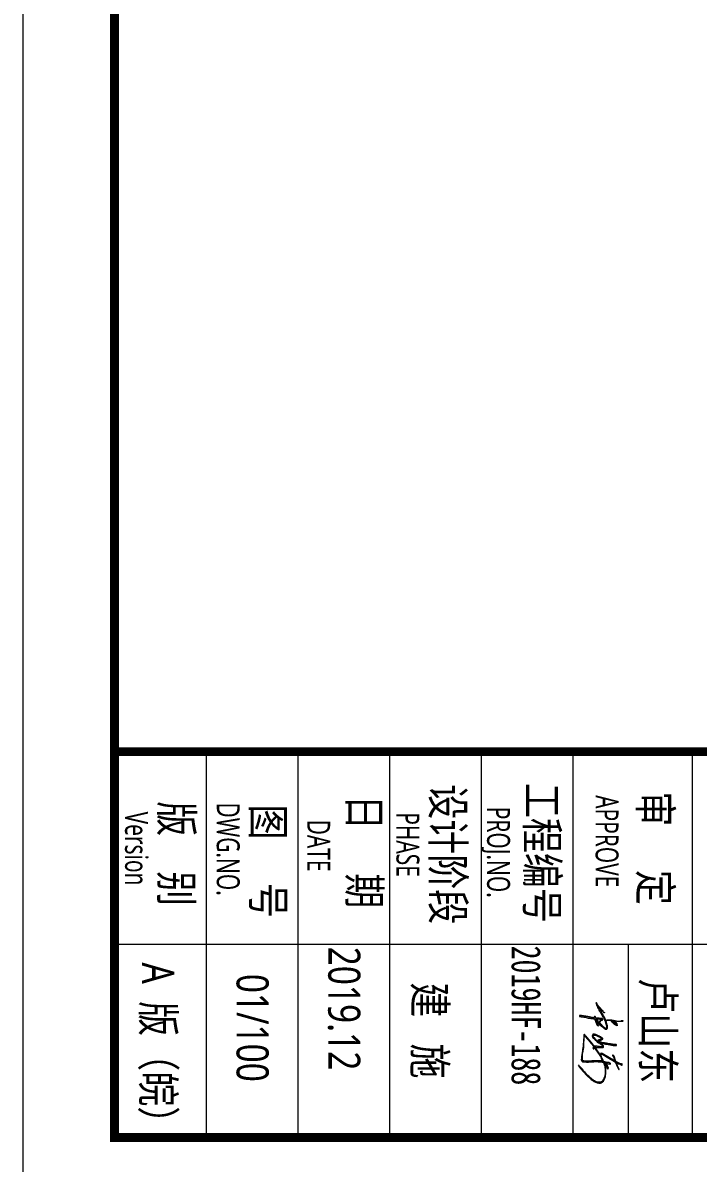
# Model space of a CAD drawing. Header units: inches. Extents: x -3733042 to -3450527, y 579159 to 997713.
# Drawn here: x -3561977 to -3550927, y 768541 to 787208 of the extents above; entities that cross this region are included whole.
import ezdxf
from ezdxf.enums import TextEntityAlignment as Align

# ---------------------------------------------------------------- set-up
doc = ezdxf.new("R2010")
doc.units = ezdxf.units.IN
doc.header["$LTSCALE"] = 1000
doc.header["$MEASUREMENT"] = 0
doc.linetypes.add('LENGSHUI', pattern=[22, 20, -1, 0, -1])
doc.layers.get('0').update_dxf_attribs({"lineweight": 18})
for name, color, linetype, lineweight in [('0-TK', 4, 'Continuous', 18), ('00签名', 7, 'LENGSHUI', 18), ('PUB_TITLE', 153, 'Continuous', 18), ('图签文字', 4, 'Continuous', 18)]:
    doc.layers.add(name, color=color, linetype=linetype, lineweight=lineweight)
doc.styles.add('-黑体', font='', dxfattribs={"width": 0.7})
doc.styles.add('建筑图签-黑', font='', dxfattribs={"width": 0.7})
doc.styles.get('-黑体').set_extended_font_data('微软雅黑')
doc.styles.get('建筑图签-黑').set_extended_font_data('黑体')

msp = doc.modelspace()

# ---------------------------------------------------------------- hatches: boundary and pattern name
at = {"layer": '00签名', "linetype": 'Continuous'}
for points in [[(-3552485.2, 771021.2), (-3552482.2, 771023.6), (-3552481, 771031.3), (-3552482.2, 771034.9), (-3552487, 771036.1), (-3552493.6, 771040.9), (-3552499, 771043.9), (-3552503.8, 771051.7), (-3552507.4, 771056.5), (-3552512.8, 771063.1), (-3552518.2, 771067.9), (-3552521.2, 771071.5), (-3552525.9, 771077.5), (-3552529.5, 771081.7), (-3552536.7, 771090.1), (-3552534.2, 771088), (-3552540.9, 771094), (-3552545.6, 771100.7), (-3552550.3, 771106.1), (-3552554.4, 771108.8), (-3552557.7, 771113.5), (-3552563.8, 771118.9), (-3552566.5, 771122.3), (-3552569.8, 771127.7), (-3552573.9, 771134.4), (-3552577.9, 771145.9), (-3552580.6, 771152.6), (-3552583.3, 771156.7), (-3552587.3, 771161.4), (-3552590, 771163.4), (-3552594.1, 771164.7), (-3552598.8, 771164.7), (-3552602.2, 771158.7), (-3552598.8, 771148.6), (-3552593.4, 771141.8), (-3552590.7, 771131.7), (-3552586.7, 771114.9), (-3552580.6, 771109.5), (-3552575.9, 771100.7), (-3552572.5, 771091.3), (-3552566.5, 771078.5), (-3552560.4, 771067.7), (-3552554.4, 771046.2), (-3552545.6, 771037.4), (-3552535.5, 771024.6), (-3552526.1, 771003.8), (-3552520, 770995.7), (-3552513.3, 770984.9), (-3552502.5, 770965.4), (-3552497.8, 770954.6), (-3552488.4, 770937.1), (-3552478.3, 770917.5), (-3552472.9, 770906.8), (-3552468.2, 770899.4), (-3552464.2, 770891.3), (-3552456.1, 770875.8), (-3552448, 770854.9), (-3552441.3, 770830.7), (-3552437.2, 770819.9), (-3552433.9, 770807.1), (-3552432.5, 770799.7), (-3552429.8, 770790.2), (-3552428.5, 770781.5), (-3552428.5, 770770.7), (-3552428.5, 770755.9), (-3552429.8, 770748.5), (-3552436.6, 770747.1), (-3552444.7, 770749.8), (-3552452.7, 770753.9), (-3552460.8, 770759.3), (-3552469.6, 770766), (-3552474.9, 770770.7), (-3552481, 770776.8), (-3552486.4, 770784.2), (-3552492.4, 770789.6), (-3552501.2, 770799.7), (-3552504.6, 770803), (-3552510.6, 770808.4), (-3552514.7, 770812.5), (-3552519.4, 770817.9), (-3552526.8, 770826.6), (-3552533.5, 770832.7), (-3552541.6, 770838.7), (-3552539, 770848.8), (-3552535.3, 770852.2), (-3552531.7, 770856.5), (-3552525.7, 770862.1), (-3552518.4, 770869.4), (-3552513.4, 770875.7), (-3552507.4, 770881.7), (-3552500.5, 770880.4), (-3552492.2, 770881.7), (-3552491.8, 770889), (-3552491.8, 770897.3), (-3552493.2, 770903.6), (-3552499.1, 770906.6), (-3552502.5, 770907), (-3552510.1, 770908.6), (-3552519.4, 770910.3), (-3552524, 770911.3), (-3552529.4, 770911.9), (-3552535.3, 770911.9), (-3552541.6, 770911.9), (-3552547.9, 770913.3), (-3552555.9, 770913.9), (-3552561.5, 770913.6), (-3552567.5, 770913.6), (-3552573.5, 770913.9), (-3552582.1, 770915.6), (-3552589.1, 770916.6), (-3552606.2, 770917.3), (-3552609.1, 770919.1), (-3552609.1, 770923.3), (-3552609.1, 770931.6), (-3552607.3, 770936.4), (-3552607.3, 770938.8), (-3552611.5, 770940.6), (-3552616.3, 770940.6), (-3552621.6, 770939.4), (-3552627, 770938.8), (-3552630.6, 770934.6), (-3552631.8, 770928.6), (-3552632.4, 770925.1), (-3552628.8, 770917.9), (-3552647.8, 770921.9), (-3552655.3, 770924.3), (-3552662.9, 770924.3), (-3552671.8, 770928), (-3552683.1, 770929), (-3552689.7, 770929.9), (-3552699.5, 770933.2), (-3552705.6, 770935.1), (-3552714.1, 770936.5), (-3552723.6, 770936.8), (-3552733.1, 770939.8), (-3552743.8, 770941.5), (-3552758, 770944.5), (-3552765.7, 770947.5), (-3552776.4, 770948.1), (-3552786.4, 770948.1), (-3552797.1, 770949.8), (-3552804.2, 770952.2), (-3552811.9, 770953.4), (-3552824.4, 770954.6), (-3552838.6, 770956.4), (-3552845.7, 770957), (-3552855.2, 770957.5), (-3552864.1, 770958.1), (-3552867.7, 770958.1), (-3552868.8, 770954), (-3552870, 770949.8), (-3552870, 770946.9), (-3552869.4, 770941.5), (-3552865.3, 770939.2), (-3552862.3, 770940.3), (-3552856.4, 770940.3), (-3552848.1, 770939.2), (-3552839.8, 770936.8), (-3552830.3, 770938.6), (-3552820.8, 770936.2), (-3552798.9, 770933.2), (-3552788.2, 770933.2), (-3552778.1, 770929.7), (-3552758.6, 770926.7), (-3552744.3, 770920.8), (-3552736.6, 770919.6), (-3552728.3, 770917.2), (-3552718.3, 770916), (-3552709.4, 770914.8), (-3552694.6, 770913.1), (-3552683.3, 770911.9), (-3552675.6, 770911.9), (-3552650.7, 770906.5), (-3552638.2, 770905.9), (-3552629.3, 770903.6), (-3552625.8, 770901.2), (-3552619.9, 770895.9), (-3552617.5, 770889.3), (-3552612.7, 770875.1), (-3552608.6, 770865), (-3552601.5, 770847.2), (-3552595.5, 770832.4), (-3552589.6, 770821.1), (-3552584.3, 770808.1), (-3552578.9, 770799.2), (-3552573.6, 770795), (-3552565.9, 770788.5), (-3552561.2, 770788.5), (-3552554.6, 770792.6), (-3552549.9, 770798.6), (-3552547.5, 770801.5), (-3552545.2, 770809.8), (-3552545.2, 770814.6), (-3552545.2, 770819.3), (-3552547.5, 770827.6), (-3552552.9, 770833), (-3552555.2, 770834.8), (-3552557, 770835.9), (-3552560, 770831.8), (-3552561.8, 770827.6), (-3552563.5, 770824.1), (-3552563.5, 770817.6), (-3552561.2, 770814), (-3552561.2, 770812.2), (-3552562.3, 770810.4), (-3552564.1, 770809.8), (-3552567.1, 770815.8), (-3552568.9, 770818.7), (-3552570.6, 770822.3), (-3552573.6, 770828.8), (-3552577.2, 770835.9), (-3552578.4, 770839.5), (-3552580.7, 770845.4), (-3552583.1, 770850.8), (-3552584.9, 770855.5), (-3552590.8, 770863.2), (-3552594.4, 770868.6), (-3552596.7, 770872.1), (-3552599.1, 770876.9), (-3552601.5, 770881.6), (-3552602.7, 770885.2), (-3552604.4, 770889.3), (-3552601.9, 770887.5), (-3552598.8, 770883.2), (-3552595.1, 770878.9), (-3552593.2, 770876.4), (-3552584.7, 770864.3), (-3552580, 770859), (-3552575.8, 770852.7), (-3552571, 770846.9), (-3552564.7, 770839.6), (-3552560, 770837.5), (-3552552.7, 770843.8), (-3552549.5, 770848.5), (-3552545.8, 770854.3), (-3552542.2, 770860.6), (-3552536.4, 770866.4), (-3552531.7, 770871.1), (-3552526.4, 770876.4), (-3552521.2, 770882.1), (-3552517.5, 770885.8), (-3552511.2, 770891.1), (-3552511.2, 770893.2), (-3552517.5, 770893.2), (-3552524.3, 770894.2), (-3552532.2, 770895.3), (-3552537.4, 770896.3), (-3552546.4, 770896.8), (-3552555.3, 770896.8), (-3552562.6, 770897.4), (-3552571.6, 770898.9), (-3552578.4, 770899.5), (-3552585.7, 770901), (-3552589.9, 770902.1), (-3552592, 770902.6), (-3552596.2, 770900), (-3552598.9, 770899.5), (-3552601, 770900), (-3552593.6, 770895.3), (-3552582.1, 770885.3), (-3552576.8, 770880), (-3552575.8, 770871.1), (-3552566.8, 770859.5), (-3552562.1, 770855.9), (-3552557.9, 770851.7), (-3552553.2, 770848.5), (-3552551.1, 770846.9), (-3552560.5, 770835.9), (-3552542.7, 770818.6), (-3552514.7, 770782.9), (-3552505.1, 770777.7), (-3552497.6, 770773.3), (-3552488, 770766.6), (-3552477.5, 770756.9), (-3552466.4, 770746.5), (-3552456, 770741.3), (-3552447.1, 770736.8), (-3552440.4, 770735.3), (-3552427.7, 770733.8), (-3552421.8, 770736.1), (-3552418.1, 770742.8), (-3552412.9, 770753.2), (-3552410.6, 770756.2), (-3552409.1, 770763.6), (-3552409.1, 770779.2), (-3552410.6, 770789.6), (-3552412.9, 770797.1), (-3552420.3, 770817.2), (-3552421.8, 770826.1), (-3552424.8, 770840.2), (-3552428.5, 770849.2), (-3552432.9, 770863.3), (-3552438.1, 770880.4), (-3552441.1, 770887.1), (-3552444.8, 770893.1), (-3552450.8, 770903.5), (-3552456.7, 770917.6), (-3552459, 770923.6), (-3552461.2, 770931), (-3552463.4, 770937), (-3552470.1, 770945.9), (-3552475.3, 770954.8), (-3552479.8, 770962.3), (-3552484.2, 770970.4), (-3552489.4, 770979.4), (-3552493.2, 770988.3), (-3552503.6, 771001.7), (-3552506.5, 771008.4), (-3552509.5, 771015.8), (-3552516.2, 771032.9), (-3552524.4, 771041.9), (-3552528.1, 771048.6), (-3552532.6, 771055.3), (-3552534.8, 771059), (-3552540.7, 771069.4), (-3552544.5, 771077.6), (-3552550.4, 771086.5), (-3552556.4, 771094.7), (-3552559.3, 771100.6), (-3552565.3, 771110.3), (-3552569.7, 771117.8), (-3552545.2, 771085.8), (-3552531.1, 771070.1), (-3552525.9, 771063.4), (-3552519.9, 771055.3)], [(-3552471.2, 771012.2), (-3552468.1, 771012.2), (-3552465.1, 771012.4), (-3552462.9, 771009.6), (-3552461.3, 771006.1), (-3552461.3, 771003.5), (-3552464.1, 771000.4), (-3552466.2, 770999.5), (-3552469.1, 770999.5), (-3552472.1, 771000.9), (-3552473.1, 771004.6), (-3552473.1, 771007.2), (-3552474.7, 771010.5)], [(-3552883.9, 770133.2), (-3552852.1, 770091.8), (-3552754.4, 769981.8), (-3552679, 769910.7), (-3552653.2, 769892.8), (-3552634.1, 769878.7), (-3552617.8, 769870.3), (-3552580.2, 769856.2), (-3552553.2, 769851.2), (-3552528, 769850), (-3552513.4, 769854), (-3552490.2, 769871.1), (-3552478.7, 769881.5), (-3552472.3, 769892), (-3552465.3, 769903.9), (-3552457.8, 769916.4), (-3552452.4, 769931.3), (-3552449.9, 769943.8), (-3552444.9, 769960.2), (-3552441.4, 769974.1), (-3552438.4, 769996.5), (-3552436.4, 770013.9), (-3552436.4, 770042.3), (-3552439.9, 770080.1), (-3552441.4, 770107.5), (-3552446.4, 770116.5), (-3552449.4, 770132.9), (-3552458.8, 770153.8), (-3552461.3, 770167.2), (-3552446.4, 770145.8), (-3552434, 770119.4), (-3552423.5, 770110), (-3552420, 770103.5), (-3552416.5, 770091.1), (-3552412.1, 770084.1), (-3552407.6, 770082.1), (-3552401.1, 770089.6), (-3552396.7, 770096.5), (-3552401.1, 770112.5), (-3552405.1, 770120.9), (-3552410.1, 770126.4), (-3552412.6, 770137.9), (-3552414.1, 770150.8), (-3552414.1, 770169.2), (-3552409.5, 770173.9), (-3552400.7, 770168.2), (-3552385.7, 770167), (-3552374.4, 770163.8), (-3552366.9, 770163.2), (-3552361.9, 770169.5), (-3552360, 770174.5), (-3552366.2, 770179.5), (-3552376.3, 770184.6), (-3552383.8, 770187.1), (-3552393.8, 770188.3), (-3552408.3, 770190.2), (-3552417, 770190.2), (-3552427.1, 770190.8), (-3552435.2, 770193.3), (-3552444, 770196.5), (-3552452.8, 770198.4), (-3552461.6, 770200.9), (-3552475.4, 770204.6), (-3552484.8, 770204.6), (-3552493.6, 770207.8), (-3552503.6, 770210.9), (-3552516.2, 770214.7), (-3552562.1, 770216.6), (-3552588, 770218.9), (-3552612.8, 770217.8), (-3552636.4, 770217.8), (-3552668, 770214.4), (-3552693.9, 770213.3), (-3552714.1, 770211), (-3552740.1, 770211), (-3552778.4, 770212.1), (-3552798.6, 770214.4), (-3552813.3, 770215.6), (-3552817.8, 770222.2), (-3552821.7, 770230), (-3552822.2, 770239.5), (-3552822.2, 770258.9), (-3552821.7, 770277.8), (-3552821.7, 770300.1), (-3552818.3, 770324), (-3552815.5, 770345.6), (-3552800, 770434), (-3552800, 770457.1), (-3552798.6, 770483.1), (-3552795.8, 770517.4), (-3552794.4, 770551.8), (-3552792.3, 770588.2), (-3552788.1, 770610), (-3552786.7, 770624), (-3552763.6, 770602.9), (-3552745.4, 770577), (-3552721.6, 770553.9), (-3552702.7, 770530.7), (-3552639, 770454.2), (-3552615.5, 770417.5), (-3552571.9, 770358.2), (-3552535.4, 770302.4), (-3552527.7, 770289.3), (-3552517.9, 770273.7), (-3552513.1, 770253.2), (-3552500.9, 770226), (-3552491.6, 770214.8), (-3552487.8, 770208.9), (-3552485.7, 770204.6), (-3552474.9, 770204.6), (-3552462, 770182.6), (-3552452.1, 770170.1), (-3552437.5, 770145.5), (-3552428.8, 770131.3), (-3552423.7, 770125.3), (-3552421.1, 770121.4), (-3552420.2, 770128.7), (-3552422.8, 770136.5), (-3552423.2, 770145.1), (-3552420.6, 770161.9), (-3552420.6, 770171.4), (-3552430.1, 770175.3), (-3552442.2, 770177.4), (-3552450.8, 770180.5), (-3552460.3, 770184.3), (-3552465, 770187.4), (-3552475.8, 770211.9), (-3552479.7, 770218.8), (-3552483.1, 770227), (-3552487.4, 770235.6), (-3552494.3, 770251.2), (-3552501.7, 770265.4), (-3552507.3, 770276.6), (-3552511.1, 770288.3), (-3552514.6, 770296.9), (-3552515.4, 770308.1), (-3552513.7, 770317.6), (-3552511.1, 770326.2), (-3552508.6, 770326.6), (-3552488.3, 770317.6), (-3552418.1, 770276.8), (-3552294.6, 770202.9), (-3552288, 770195), (-3552284.6, 770188.3), (-3552278.4, 770183.9), (-3552272.1, 770170), (-3552264.4, 770148.8), (-3552243.2, 770104), (-3552236.5, 770088.1), (-3552230.2, 770078), (-3552223.5, 770071.7), (-3552218.7, 770076), (-3552219.7, 770079.4), (-3552223, 770082.8), (-3552227.4, 770088.6), (-3552231.7, 770103.5), (-3552237.5, 770114.1), (-3552243.2, 770125.2), (-3552247.1, 770136.2), (-3552251.9, 770151.2), (-3552254.8, 770159.4), (-3552258.6, 770170.9), (-3552261.5, 770180.6), (-3552263, 770186.3), (-3552263.5, 770190.2), (-3552229.3, 770169), (-3552210, 770160.3), (-3552197, 770153.6), (-3552193.2, 770148.3), (-3552184, 770144.9), (-3552174.4, 770144.9), (-3552169.9, 770148), (-3552171.4, 770168.3), (-3552178, 770167.4), (-3552182.2, 770165), (-3552186.5, 770164.1), (-3552191.7, 770165.5), (-3552196, 770167.4), (-3552200.2, 770168.8), (-3552243.3, 770189.6), (-3552254.1, 770196.3), (-3552266, 770201.5), (-3552272.6, 770205.2), (-3552303.3, 770290.4), (-3552308.1, 770298), (-3552310, 770302.8), (-3552318.5, 770306.1), (-3552324.2, 770310), (-3552327.5, 770306.4), (-3552329.9, 770303.4), (-3552331.5, 770298.7), (-3552329.2, 770295.4), (-3552323.9, 770296.4), (-3552319.9, 770294.1), (-3552286, 770211), (-3552495.6, 770335.7), (-3552507.2, 770339.2), (-3552512.4, 770338.5), (-3552516.5, 770338.5), (-3552520.2, 770338.1), (-3552522.8, 770334), (-3552525, 770328.8), (-3552525.7, 770322.1), (-3552526.5, 770313.6), (-3552526.8, 770308.8), (-3552529.1, 770307.7), (-3552548.9, 770341.3), (-3552583.4, 770395.5), (-3552655.5, 770494.8), (-3552703.4, 770554.7), (-3552747.7, 770604.5), (-3552754.3, 770613.7), (-3552763.5, 770620.4), (-3552771, 770627.9), (-3552779.4, 770640.4), (-3552785.3, 770647.1), (-3552791.9, 770644.6), (-3552796.1, 770642.1), (-3552797.8, 770631.2), (-3552800.3, 770602.8), (-3552802.8, 770559.3), (-3552804.5, 770522.5), (-3552807, 770498.3), (-3552808.7, 770479.9), (-3552811.2, 770456.5), (-3552812.8, 770433.1), (-3552816.2, 770420.5), (-3552820.4, 770401.3), (-3552822, 770378.7), (-3552827.9, 770351.9), (-3552831.2, 770316), (-3552836.2, 770287.6), (-3552837.9, 770258.3), (-3552841.2, 770240.7), (-3552836.2, 770222.3), (-3552827, 770206.4), (-3552817.8, 770201.4), (-3552802.8, 770197.2), (-3552786.1, 770197.2), (-3552752.7, 770196.4), (-3552724.3, 770196.4), (-3552707.5, 770197.2), (-3552685.8, 770200.6), (-3552665.8, 770201.4), (-3552644.9, 770201.4), (-3552632.3, 770201.4), (-3552594.7, 770204.8), (-3552562.1, 770202.3), (-3552514.5, 770200.6), (-3552497, 770195.6), (-3552483.6, 770193.1), (-3552470.2, 770170.5), (-3552461.9, 770138.7), (-3552456, 770119.5), (-3552452.7, 770099.4), (-3552451, 770080.2), (-3552447.7, 770052.6), (-3552446.8, 770027.5), (-3552448.5, 770004.1), (-3552453.5, 769975.6), (-3552455.2, 769962.3), (-3552463.5, 769945.5), (-3552469.4, 769927.1), (-3552476.9, 769914.6), (-3552490.3, 769891.2), (-3552503.6, 769878.7), (-3552512, 769870.3), (-3552522, 769867.8), (-3552536.2, 769865.3), (-3552552.1, 769865.3), (-3552562.1, 769865.3), (-3552577.2, 769867.8), (-3552590.5, 769872), (-3552604.8, 769877), (-3552624, 769886.2), (-3552638.2, 769897), (-3552673.3, 769921.2), (-3552706.3, 769949.7), (-3552718.3, 769963.3), (-3552731.8, 769973.8), (-3552754.3, 769999.3), (-3552766.3, 770012.8), (-3552778.3, 770023.3), (-3552796.4, 770042.8), (-3552814.4, 770074.4), (-3552868.4, 770128.4), (-3552883.9, 770150.8)], [(-3552264.5, 770480.5), (-3552267.5, 770483), (-3552272, 770483), (-3552277.6, 770482), (-3552282.1, 770481.5), (-3552288.1, 770481.5), (-3552292.6, 770481.5), (-3552298.2, 770481.5), (-3552306.2, 770482), (-3552314.8, 770483.5), (-3552320.8, 770484.5), (-3552325.3, 770485), (-3552331.3, 770486.5), (-3552337.4, 770487.5), (-3552346.4, 770489.6), (-3552353.9, 770491.6), (-3552360.5, 770493.1), (-3552367.5, 770494.1), (-3552375.1, 770494.1), (-3552381.6, 770494.1), (-3552388.1, 770495.6), (-3552395.1, 770497.1), (-3552403.2, 770498.6), (-3552407.7, 770499.1), (-3552413.2, 770500.1), (-3552421.3, 770501.1), (-3552427.8, 770503.6), (-3552432.8, 770504.1), (-3552439.4, 770504.6), (-3552444.9, 770505.6), (-3552459, 770508.6), (-3552467.1, 770510.4), (-3552473.4, 770510.4), (-3552481.6, 770511.3), (-3552491.5, 770513.1), (-3552502.3, 770514.9), (-3552513.1, 770520.3), (-3552524.9, 770520.3), (-3552534.8, 770521.2), (-3552544.7, 770523.9), (-3552554.7, 770528.4), (-3552561, 770528.4), (-3552565.5, 770532.1), (-3552558.3, 770535.7), (-3552551, 770539.3), (-3552541.1, 770543.8), (-3552529.4, 770550.1), (-3552519.5, 770553.7), (-3552506.8, 770560.1), (-3552494.2, 770568.2), (-3552487.9, 770571.8), (-3552486.1, 770574.5), (-3552488.8, 770579.9), (-3552494.2, 770586.2), (-3552500.5, 770593.5), (-3552510.4, 770600.7), (-3552520.4, 770607), (-3552528.5, 770611.5), (-3552539.3, 770617.8), (-3552546.5, 770622.4), (-3552556.5, 770626.9), (-3552569.1, 770632.3), (-3552579.9, 770635.9), (-3552590.8, 770640.4), (-3552600.7, 770644.9), (-3552607, 770645.8), (-3552616, 770649.4), (-3552623.2, 770651.3), (-3552629.6, 770651.3), (-3552639.5, 770654), (-3552648.5, 770650.4), (-3552653, 770640.4), (-3552658.4, 770636.8), (-3552659.3, 770626.9), (-3552659.3, 770618.7), (-3552658.4, 770611.5), (-3552655.7, 770602.5), (-3552646.7, 770589.9), (-3552635, 770579.9), (-3552615.1, 770559.2), (-3552593.5, 770541.1), (-3552581.7, 770528.4), (-3552556.5, 770509.5), (-3552542.9, 770503.2), (-3552532.1, 770495.9), (-3552512.2, 770481.5), (-3552499.6, 770467.9), (-3552490.6, 770458.9), (-3552487, 770447.2), (-3552491.5, 770446.3), (-3552502.3, 770446.3), (-3552514, 770446.3), (-3552527.6, 770448.1), (-3552540.2, 770449), (-3552552.9, 770450.8), (-3552567.3, 770451.7), (-3552579, 770454.4), (-3552588, 770454.4), (-3552599.8, 770454.4), (-3552615.1, 770455.3), (-3552625, 770455.3), (-3552629.6, 770455.3), (-3552633.2, 770454.4), (-3552639.5, 770447.2), (-3552643.1, 770442.7), (-3552645.8, 770434.5), (-3552647.6, 770428.2), (-3552647.6, 770426.4), (-3552647.6, 770424.6), (-3552644, 770428.2), (-3552644, 770424.6), (-3552644, 770418.3), (-3552643.1, 770414.7), (-3552636.8, 770414.7), (-3552636.8, 770421), (-3552636.8, 770426.4), (-3552634.1, 770432.7), (-3552625, 770436.3), (-3552617.8, 770438.2), (-3552610.6, 770438.2), (-3552601.6, 770438.2), (-3552593.5, 770437.2), (-3552578.1, 770437.2), (-3552568.2, 770437.2), (-3552561, 770437.2), (-3552536.6, 770434.5), (-3552525.8, 770434.5), (-3552501.4, 770433.6), (-3552493.3, 770433.6), (-3552480.7, 770436.3), (-3552475.2, 770438.2), (-3552474.3, 770442.7), (-3552474.3, 770446.3), (-3552474.3, 770452.6), (-3552475.2, 770458), (-3552478.9, 770463.4), (-3552482.5, 770467), (-3552484.3, 770469.8), (-3552492.4, 770477.9), (-3552496, 770480.6), (-3552498.7, 770482.4), (-3552505.9, 770487.8), (-3552513.1, 770494.1), (-3552515, 770494.1), (-3552521.3, 770498.7), (-3552527.6, 770503.2), (-3552532.1, 770506.8), (-3552535.7, 770509.5), (-3552541.1, 770514), (-3552546.5, 770517.6), (-3552556.5, 770520.3), (-3552562.8, 770523.9), (-3552573.6, 770532.1), (-3552579, 770538.4), (-3552583.5, 770544.7), (-3552588.9, 770551), (-3552597.1, 770561), (-3552602.5, 770565.5), (-3552611.5, 770575.4), (-3552625.9, 770591.7), (-3552634.1, 770599.8), (-3552637.7, 770607), (-3552643.1, 770616), (-3552645.8, 770620.6), (-3552646.7, 770626), (-3552646.7, 770629.6), (-3552641.3, 770632.3), (-3552637.7, 770635.9), (-3552634.1, 770637.7), (-3552630.5, 770638.6), (-3552625, 770637.7), (-3552624.1, 770634.1), (-3552614.2, 770635), (-3552607.9, 770635.9), (-3552601.6, 770635), (-3552595.3, 770631.4), (-3552589.8, 770628.7), (-3552580.8, 770626), (-3552572.7, 770621.5), (-3552566.4, 770618.7), (-3552560.1, 770616.9), (-3552551, 770611.5), (-3552541.1, 770607), (-3552533.9, 770602.5), (-3552533, 770598), (-3552522.2, 770595.3), (-3552514, 770591.7), (-3552508.6, 770585.3), (-3552503.2, 770576.3), (-3552504.1, 770571.8), (-3552508.6, 770570), (-3552515.9, 770570), (-3552522.2, 770569.1), (-3552529.4, 770566.4), (-3552534.8, 770562.8), (-3552539.3, 770559.2), (-3552546.5, 770559.2), (-3552552.9, 770557.3), (-3552556.5, 770554.6), (-3552561, 770552.8), (-3552567.3, 770550.1), (-3552574.5, 770549.2), (-3552575.4, 770544.7), (-3552575.4, 770542), (-3552576.9, 770536.4), (-3552573.6, 770532.1), (-3552563.5, 770524.7), (-3552556.5, 770520.3), (-3552552.7, 770519.3), (-3552546.5, 770518.1), (-3552541.1, 770514), (-3552535.7, 770509.5), (-3552530.2, 770512.8), (-3552524.5, 770510.7), (-3552523.1, 770510), (-3552509.1, 770506), (-3552502.9, 770503.2), (-3552496.2, 770502.6), (-3552489.2, 770500.6), (-3552483.8, 770500.1), (-3552474.3, 770498.6), (-3552464.9, 770496.1), (-3552459, 770495.9), (-3552449.7, 770493.7), (-3552444.1, 770491.6), (-3552434.3, 770491), (-3552421.1, 770490.1), (-3552407.7, 770487.6), (-3552399.8, 770485.2), (-3552389.3, 770481.1), (-3552372.9, 770478.1), (-3552358.4, 770477.4), (-3552349.7, 770476.8), (-3552342.8, 770473.7), (-3552330.2, 770471.8), (-3552317.1, 770468.7), (-3552297, 770469.3), (-3552282.6, 770467.4), (-3552270.7, 770467.4), (-3552265, 770467.4)]]:
    msp.add_hatch(color=256, dxfattribs=at).paths.add_polyline_path(points, flags=0)
h = msp.add_hatch(color=256, dxfattribs=at)
edge = h.paths.add_edge_path(flags=0)
edge.add_arc((-3552410.1, 770874.2), 12.6, 72.8312, 154.10055, ccw=False)
edge.add_line((-3552406.3, 770886.2), (-3552380.9, 770886.2))
edge.add_line((-3552380.9, 770886.2), (-3552364.1, 770885.9))
edge.add_line((-3552364.1, 770885.9), (-3552341.3, 770885.9))
edge.add_line((-3552341.3, 770885.9), (-3552283.8, 770876.1))
edge.add_line((-3552283.8, 770876.1), (-3552237.3, 770866.9))
edge.add_line((-3552237.3, 770866.9), (-3552181.9, 770866))
edge.add_line((-3552181.9, 770866), (-3552178.8, 770869.1))
edge.add_line((-3552178.8, 770869.1), (-3552185.1, 770871.5))
edge.add_line((-3552185.1, 770871.5), (-3552184.3, 770877))
edge.add_line((-3552184.3, 770877), (-3552158.2, 770876.2))
edge.add_arc((-3552169.4, 770872.9), 11.7, -85.46577, 16.73752, ccw=False)
edge.add_line((-3552168.5, 770861.2), (-3552183.5, 770858.9))
edge.add_line((-3552183.5, 770858.9), (-3552243.5, 770859.6))
edge.add_line((-3552243.5, 770859.6), (-3552256.2, 770859.6))
edge.add_line((-3552256.2, 770859.6), (-3552283, 770866))
edge.add_line((-3552283, 770866), (-3552313, 770873.1))
edge.add_line((-3552313, 770873.1), (-3552314.9, 770873.2))
edge.add_line((-3552314.9, 770873.2), (-3552315.5, 770866.5))
edge.add_line((-3552315.5, 770866.5), (-3552300.4, 770860.6))
edge.add_line((-3552300.4, 770860.6), (-3552286.9, 770855.5))
edge.add_line((-3552286.9, 770855.5), (-3552277.6, 770848.2))
edge.add_line((-3552277.6, 770848.2), (-3552259, 770823.4))
edge.add_line((-3552259, 770823.4), (-3552250.5, 770799))
edge.add_line((-3552250.5, 770799), (-3552254.8, 770790.4))
edge.add_line((-3552254.8, 770790.4), (-3552279.2, 770799.3))
edge.add_line((-3552279.2, 770799.3), (-3552304.4, 770818.7))
edge.add_line((-3552304.4, 770818.7), (-3552330.7, 770843.5))
edge.add_line((-3552330.7, 770843.5), (-3552351.2, 770860.2))
edge.add_arc((-3552343.1, 770858.5), 8.36, 82.35772, 168.29772, ccw=False)
edge.add_line((-3552341.9, 770866.8), (-3552307.1, 770834.6))
edge.add_line((-3552307.1, 770834.6), (-3552295.8, 770827.6))
edge.add_line((-3552295.8, 770827.6), (-3552287.7, 770823))
edge.add_line((-3552287.7, 770823), (-3552281.1, 770819.9))
edge.add_line((-3552281.1, 770819.9), (-3552274.9, 770814.8))
edge.add_line((-3552274.9, 770814.8), (-3552270.3, 770808.6))
edge.add_line((-3552270.3, 770808.6), (-3552268.3, 770803.5))
edge.add_line((-3552268.3, 770803.5), (-3552266.5, 770804.1))
edge.add_line((-3552266.5, 770804.1), (-3552265.2, 770805.5))
edge.add_line((-3552265.2, 770805.5), (-3552264.5, 770808.1))
edge.add_line((-3552264.5, 770808.1), (-3552264.8, 770811))
edge.add_line((-3552264.8, 770811), (-3552266.9, 770814.4))
edge.add_line((-3552266.9, 770814.4), (-3552269, 770815.2))
edge.add_line((-3552269, 770815.2), (-3552271.5, 770817.1))
edge.add_line((-3552271.5, 770817.1), (-3552271.7, 770819.9))
edge.add_line((-3552271.7, 770819.9), (-3552271.7, 770824.5))
edge.add_line((-3552271.7, 770824.5), (-3552272.2, 770825.8))
edge.add_line((-3552272.2, 770825.8), (-3552274.1, 770825.8))
edge.add_line((-3552274.1, 770825.8), (-3552275.9, 770825.6))
edge.add_line((-3552275.9, 770825.6), (-3552277.6, 770826.6))
edge.add_line((-3552277.6, 770826.6), (-3552277.6, 770829))
edge.add_line((-3552277.6, 770829), (-3552277.4, 770831.3))
edge.add_line((-3552277.4, 770831.3), (-3552278.9, 770833))
edge.add_line((-3552278.9, 770833), (-3552282.3, 770835.1))
edge.add_line((-3552282.3, 770835.1), (-3552283.1, 770836.1))
edge.add_line((-3552283.1, 770836.1), (-3552284.4, 770837.6))
edge.add_line((-3552284.4, 770837.6), (-3552287.4, 770839.5))
edge.add_line((-3552287.4, 770839.5), (-3552289.2, 770841.6))
edge.add_line((-3552289.2, 770841.6), (-3552291.2, 770843.5))
edge.add_line((-3552291.2, 770843.5), (-3552293, 770845))
edge.add_line((-3552293, 770845), (-3552295.8, 770848.8))
edge.add_line((-3552295.8, 770848.8), (-3552297.7, 770850.3))
edge.add_line((-3552297.7, 770850.3), (-3552302.3, 770852.8))
edge.add_line((-3552302.3, 770852.8), (-3552303.8, 770853.7))
edge.add_line((-3552303.8, 770853.7), (-3552308.5, 770856))
edge.add_line((-3552308.5, 770856), (-3552314.2, 770857.7))
edge.add_line((-3552314.2, 770857.7), (-3552317.1, 770858.7))
edge.add_line((-3552317.1, 770858.7), (-3552320.1, 770859.1))
edge.add_line((-3552320.1, 770859.1), (-3552321.4, 770859.8))
edge.add_line((-3552321.4, 770859.8), (-3552321.8, 770876.4))
edge.add_line((-3552321.8, 770876.4), (-3552329.2, 770875.4))
edge.add_line((-3552329.2, 770875.4), (-3552335.4, 770875.9))
edge.add_line((-3552335.4, 770875.9), (-3552342.4, 770876.5))
edge.add_line((-3552342.4, 770876.5), (-3552346.2, 770876.2))
edge.add_line((-3552346.2, 770876.2), (-3552350.2, 770878.1))
edge.add_line((-3552350.2, 770878.1), (-3552352.9, 770878.9))
edge.add_line((-3552352.9, 770878.9), (-3552358.3, 770877.6))
edge.add_line((-3552358.3, 770877.6), (-3552361.5, 770877.3))
edge.add_line((-3552361.5, 770877.3), (-3552364.7, 770876.8))
edge.add_line((-3552364.7, 770876.8), (-3552367.4, 770876.2))
edge.add_line((-3552367.4, 770876.2), (-3552372.3, 770875.4))
edge.add_line((-3552372.3, 770875.4), (-3552376.8, 770876.2))
edge.add_line((-3552376.8, 770876.2), (-3552379.5, 770877))
edge.add_line((-3552379.5, 770877), (-3552383, 770878.9))
edge.add_line((-3552383, 770878.9), (-3552387.6, 770878.9))
edge.add_line((-3552387.6, 770878.9), (-3552391.6, 770878.9))
edge.add_line((-3552391.6, 770878.9), (-3552396.5, 770878.1))
edge.add_line((-3552396.5, 770878.1), (-3552402.4, 770877.6))
edge.add_line((-3552402.4, 770877.6), (-3552408.3, 770875.9))
edge.add_line((-3552408.3, 770875.9), (-3552414.2, 770875.7))
edge.add_line((-3552414.2, 770875.7), (-3552419.1, 770874.3))
edge.add_line((-3552419.1, 770874.3), (-3552421.2, 770875.9))
edge.add_line((-3552421.2, 770875.9), (-3552421.4, 770879.7))

# ---------------------------------------------------------------- linework, layer by layer
at = {"layer": '0-TK'}
msp.add_lwpolyline([(-3560476.8, 775276.8, 144, 144, 0), (-3500476.8, 775276.8, 144, 144, 0)], format="xyseb", dxfattribs=at)
at = {"layer": '00签名', "linetype": 'Continuous'}
for points in [[(-3552485.2, 771021.2), (-3552482.2, 771023.6), (-3552481, 771031.3), (-3552482.2, 771034.9), (-3552487, 771036.1), (-3552493.6, 771040.9), (-3552499, 771043.9), (-3552503.8, 771051.7), (-3552507.4, 771056.5), (-3552512.8, 771063.1), (-3552518.2, 771067.9), (-3552521.2, 771071.5), (-3552525.9, 771077.5), (-3552529.5, 771081.7), (-3552536.7, 771090.1), (-3552534.2, 771088), (-3552540.9, 771094), (-3552545.6, 771100.7), (-3552550.3, 771106.1), (-3552554.4, 771108.8), (-3552557.7, 771113.5), (-3552563.8, 771118.9), (-3552566.5, 771122.3), (-3552569.8, 771127.7), (-3552573.9, 771134.4), (-3552577.9, 771145.9), (-3552580.6, 771152.6), (-3552583.3, 771156.7), (-3552587.3, 771161.4), (-3552590, 771163.4), (-3552594.1, 771164.7), (-3552598.8, 771164.7), (-3552602.2, 771158.7), (-3552598.8, 771148.6), (-3552593.4, 771141.8), (-3552590.7, 771131.7), (-3552586.7, 771114.9), (-3552580.6, 771109.5), (-3552575.9, 771100.7), (-3552572.5, 771091.3), (-3552566.5, 771078.5), (-3552560.4, 771067.7), (-3552554.4, 771046.2), (-3552545.6, 771037.4), (-3552535.5, 771024.6), (-3552526.1, 771003.8), (-3552520, 770995.7), (-3552513.3, 770984.9), (-3552502.5, 770965.4), (-3552497.8, 770954.6), (-3552488.4, 770937.1), (-3552478.3, 770917.5), (-3552472.9, 770906.8), (-3552468.2, 770899.4), (-3552464.2, 770891.3), (-3552456.1, 770875.8), (-3552448, 770854.9), (-3552441.3, 770830.7), (-3552437.2, 770819.9), (-3552433.9, 770807.1), (-3552432.5, 770799.7), (-3552429.8, 770790.2), (-3552428.5, 770781.5), (-3552428.5, 770770.7), (-3552428.5, 770755.9), (-3552429.8, 770748.5), (-3552436.6, 770747.1), (-3552444.7, 770749.8), (-3552452.7, 770753.9), (-3552460.8, 770759.3), (-3552469.6, 770766), (-3552474.9, 770770.7), (-3552481, 770776.8), (-3552486.4, 770784.2), (-3552492.4, 770789.6), (-3552501.2, 770799.7), (-3552504.6, 770803), (-3552510.6, 770808.4), (-3552514.7, 770812.5), (-3552519.4, 770817.9), (-3552526.8, 770826.6), (-3552533.5, 770832.7), (-3552541.6, 770838.7), (-3552539, 770848.8), (-3552535.3, 770852.2), (-3552531.7, 770856.5), (-3552525.7, 770862.1), (-3552518.4, 770869.4), (-3552513.4, 770875.7), (-3552507.4, 770881.7), (-3552500.5, 770880.4), (-3552492.2, 770881.7), (-3552491.8, 770889), (-3552491.8, 770897.3), (-3552493.2, 770903.6), (-3552499.1, 770906.6), (-3552502.5, 770907), (-3552510.1, 770908.6), (-3552519.4, 770910.3), (-3552524, 770911.3), (-3552529.4, 770911.9), (-3552535.3, 770911.9), (-3552541.6, 770911.9), (-3552547.9, 770913.3), (-3552555.9, 770913.9), (-3552561.5, 770913.6), (-3552567.5, 770913.6), (-3552573.5, 770913.9), (-3552582.1, 770915.6), (-3552589.1, 770916.6), (-3552606.2, 770917.3), (-3552609.1, 770919.1), (-3552609.1, 770923.3), (-3552609.1, 770931.6), (-3552607.3, 770936.4), (-3552607.3, 770938.8), (-3552611.5, 770940.6), (-3552616.3, 770940.6), (-3552621.6, 770939.4), (-3552627, 770938.8), (-3552630.6, 770934.6), (-3552631.8, 770928.6), (-3552632.4, 770925.1), (-3552628.8, 770917.9), (-3552647.8, 770921.9), (-3552655.3, 770924.3), (-3552662.9, 770924.3), (-3552671.8, 770928), (-3552683.1, 770929), (-3552689.7, 770929.9), (-3552699.5, 770933.2), (-3552705.6, 770935.1), (-3552714.1, 770936.5), (-3552723.6, 770936.8), (-3552733.1, 770939.8), (-3552743.8, 770941.5), (-3552758, 770944.5), (-3552765.7, 770947.5), (-3552776.4, 770948.1), (-3552786.4, 770948.1), (-3552797.1, 770949.8), (-3552804.2, 770952.2), (-3552811.9, 770953.4), (-3552824.4, 770954.6), (-3552838.6, 770956.4), (-3552845.7, 770957), (-3552855.2, 770957.5), (-3552864.1, 770958.1), (-3552867.7, 770958.1), (-3552868.8, 770954), (-3552870, 770949.8), (-3552870, 770946.9), (-3552869.4, 770941.5), (-3552865.3, 770939.2), (-3552862.3, 770940.3), (-3552856.4, 770940.3), (-3552848.1, 770939.2), (-3552839.8, 770936.8), (-3552830.3, 770938.6), (-3552820.8, 770936.2), (-3552798.9, 770933.2), (-3552788.2, 770933.2), (-3552778.1, 770929.7), (-3552758.6, 770926.7), (-3552744.3, 770920.8), (-3552736.6, 770919.6), (-3552728.3, 770917.2), (-3552718.3, 770916), (-3552709.4, 770914.8), (-3552694.6, 770913.1), (-3552683.3, 770911.9), (-3552675.6, 770911.9), (-3552650.7, 770906.5), (-3552638.2, 770905.9), (-3552629.3, 770903.6), (-3552625.8, 770901.2), (-3552619.9, 770895.9), (-3552617.5, 770889.3), (-3552612.7, 770875.1), (-3552608.6, 770865), (-3552601.5, 770847.2), (-3552595.5, 770832.4), (-3552589.6, 770821.1), (-3552584.3, 770808.1), (-3552578.9, 770799.2), (-3552573.6, 770795), (-3552565.9, 770788.5), (-3552561.2, 770788.5), (-3552554.6, 770792.6), (-3552549.9, 770798.6), (-3552547.5, 770801.5), (-3552545.2, 770809.8), (-3552545.2, 770814.6), (-3552545.2, 770819.3), (-3552547.5, 770827.6), (-3552552.9, 770833), (-3552555.2, 770834.8), (-3552557, 770835.9), (-3552560, 770831.8), (-3552561.8, 770827.6), (-3552563.5, 770824.1), (-3552563.5, 770817.6), (-3552561.2, 770814), (-3552561.2, 770812.2), (-3552562.3, 770810.4), (-3552564.1, 770809.8), (-3552567.1, 770815.8), (-3552568.9, 770818.7), (-3552570.6, 770822.3), (-3552573.6, 770828.8), (-3552577.2, 770835.9), (-3552578.4, 770839.5), (-3552580.7, 770845.4), (-3552583.1, 770850.8), (-3552584.9, 770855.5), (-3552590.8, 770863.2), (-3552594.4, 770868.6), (-3552596.7, 770872.1), (-3552599.1, 770876.9), (-3552601.5, 770881.6), (-3552602.7, 770885.2), (-3552604.4, 770889.3), (-3552601.9, 770887.5), (-3552598.8, 770883.2), (-3552595.1, 770878.9), (-3552593.2, 770876.4), (-3552584.7, 770864.3), (-3552580, 770859), (-3552575.8, 770852.7), (-3552571, 770846.9), (-3552564.7, 770839.6), (-3552560, 770837.5), (-3552552.7, 770843.8), (-3552549.5, 770848.5), (-3552545.8, 770854.3), (-3552542.2, 770860.6), (-3552536.4, 770866.4), (-3552531.7, 770871.1), (-3552526.4, 770876.4), (-3552521.2, 770882.1), (-3552517.5, 770885.8), (-3552511.2, 770891.1), (-3552511.2, 770893.2), (-3552517.5, 770893.2), (-3552524.3, 770894.2), (-3552532.2, 770895.3), (-3552537.4, 770896.3), (-3552546.4, 770896.8), (-3552555.3, 770896.8), (-3552562.6, 770897.4), (-3552571.6, 770898.9), (-3552578.4, 770899.5), (-3552585.7, 770901), (-3552589.9, 770902.1), (-3552592, 770902.6), (-3552596.2, 770900), (-3552598.9, 770899.5), (-3552601, 770900), (-3552593.6, 770895.3), (-3552582.1, 770885.3), (-3552576.8, 770880), (-3552575.8, 770871.1), (-3552566.8, 770859.5), (-3552562.1, 770855.9), (-3552557.9, 770851.7), (-3552553.2, 770848.5), (-3552551.1, 770846.9), (-3552560.5, 770835.9), (-3552542.7, 770818.6), (-3552514.7, 770782.9), (-3552505.1, 770777.7), (-3552497.6, 770773.3), (-3552488, 770766.6), (-3552477.5, 770756.9), (-3552466.4, 770746.5), (-3552456, 770741.3), (-3552447.1, 770736.8), (-3552440.4, 770735.3), (-3552427.7, 770733.8), (-3552421.8, 770736.1), (-3552418.1, 770742.8), (-3552412.9, 770753.2), (-3552410.6, 770756.2), (-3552409.1, 770763.6), (-3552409.1, 770779.2), (-3552410.6, 770789.6), (-3552412.9, 770797.1), (-3552420.3, 770817.2), (-3552421.8, 770826.1), (-3552424.8, 770840.2), (-3552428.5, 770849.2), (-3552432.9, 770863.3), (-3552438.1, 770880.4), (-3552441.1, 770887.1), (-3552444.8, 770893.1), (-3552450.8, 770903.5), (-3552456.7, 770917.6), (-3552459, 770923.6), (-3552461.2, 770931), (-3552463.4, 770937), (-3552470.1, 770945.9), (-3552475.3, 770954.8), (-3552479.8, 770962.3), (-3552484.2, 770970.4), (-3552489.4, 770979.4), (-3552493.2, 770988.3), (-3552503.6, 771001.7), (-3552506.5, 771008.4), (-3552509.5, 771015.8), (-3552516.2, 771032.9), (-3552524.4, 771041.9), (-3552528.1, 771048.6), (-3552532.6, 771055.3), (-3552534.8, 771059), (-3552540.7, 771069.4), (-3552544.5, 771077.6), (-3552550.4, 771086.5), (-3552556.4, 771094.7), (-3552559.3, 771100.6), (-3552565.3, 771110.3), (-3552569.7, 771117.8), (-3552545.2, 771085.8), (-3552531.1, 771070.1), (-3552525.9, 771063.4), (-3552519.9, 771055.3)], [(-3552471.2, 771012.2), (-3552468.1, 771012.2), (-3552465.1, 771012.4), (-3552462.9, 771009.6), (-3552461.3, 771006.1), (-3552461.3, 771003.5), (-3552464.1, 771000.4), (-3552466.2, 770999.5), (-3552469.1, 770999.5), (-3552472.1, 771000.9), (-3552473.1, 771004.6), (-3552473.1, 771007.2), (-3552474.7, 771010.5)], [(-3552264.5, 770480.5), (-3552267.5, 770483), (-3552272, 770483), (-3552277.6, 770482), (-3552282.1, 770481.5), (-3552288.1, 770481.5), (-3552292.6, 770481.5), (-3552298.2, 770481.5), (-3552306.2, 770482), (-3552314.8, 770483.5), (-3552320.8, 770484.5), (-3552325.3, 770485), (-3552331.3, 770486.5), (-3552337.4, 770487.5), (-3552346.4, 770489.6), (-3552353.9, 770491.6), (-3552360.5, 770493.1), (-3552367.5, 770494.1), (-3552375.1, 770494.1), (-3552381.6, 770494.1), (-3552388.1, 770495.6), (-3552395.1, 770497.1), (-3552403.2, 770498.6), (-3552407.7, 770499.1), (-3552413.2, 770500.1), (-3552421.3, 770501.1), (-3552427.8, 770503.6), (-3552432.8, 770504.1), (-3552439.4, 770504.6), (-3552444.9, 770505.6), (-3552459, 770508.6), (-3552467.1, 770510.4), (-3552473.4, 770510.4), (-3552481.6, 770511.3), (-3552491.5, 770513.1), (-3552502.3, 770514.9), (-3552513.1, 770520.3), (-3552524.9, 770520.3), (-3552534.8, 770521.2), (-3552544.7, 770523.9), (-3552554.7, 770528.4), (-3552561, 770528.4), (-3552565.5, 770532.1), (-3552558.3, 770535.7), (-3552551, 770539.3), (-3552541.1, 770543.8), (-3552529.4, 770550.1), (-3552519.5, 770553.7), (-3552506.8, 770560.1), (-3552494.2, 770568.2), (-3552487.9, 770571.8), (-3552486.1, 770574.5), (-3552488.8, 770579.9), (-3552494.2, 770586.2), (-3552500.5, 770593.5), (-3552510.4, 770600.7), (-3552520.4, 770607), (-3552528.5, 770611.5), (-3552539.3, 770617.8), (-3552546.5, 770622.4), (-3552556.5, 770626.9), (-3552569.1, 770632.3), (-3552579.9, 770635.9), (-3552590.8, 770640.4), (-3552600.7, 770644.9), (-3552607, 770645.8), (-3552616, 770649.4), (-3552623.2, 770651.3), (-3552629.6, 770651.3), (-3552639.5, 770654), (-3552648.5, 770650.4), (-3552653, 770640.4), (-3552658.4, 770636.8), (-3552659.3, 770626.9), (-3552659.3, 770618.7), (-3552658.4, 770611.5), (-3552655.7, 770602.5), (-3552646.7, 770589.9), (-3552635, 770579.9), (-3552615.1, 770559.2), (-3552593.5, 770541.1), (-3552581.7, 770528.4), (-3552556.5, 770509.5), (-3552542.9, 770503.2), (-3552532.1, 770495.9), (-3552512.2, 770481.5), (-3552499.6, 770467.9), (-3552490.6, 770458.9), (-3552487, 770447.2), (-3552491.5, 770446.3), (-3552502.3, 770446.3), (-3552514, 770446.3), (-3552527.6, 770448.1), (-3552540.2, 770449), (-3552552.9, 770450.8), (-3552567.3, 770451.7), (-3552579, 770454.4), (-3552588, 770454.4), (-3552599.8, 770454.4), (-3552615.1, 770455.3), (-3552625, 770455.3), (-3552629.6, 770455.3), (-3552633.2, 770454.4), (-3552639.5, 770447.2), (-3552643.1, 770442.7), (-3552645.8, 770434.5), (-3552647.6, 770428.2), (-3552647.6, 770426.4), (-3552647.6, 770424.6), (-3552644, 770428.2), (-3552644, 770424.6), (-3552644, 770418.3), (-3552643.1, 770414.7), (-3552636.8, 770414.7), (-3552636.8, 770421), (-3552636.8, 770426.4), (-3552634.1, 770432.7), (-3552625, 770436.3), (-3552617.8, 770438.2), (-3552610.6, 770438.2), (-3552601.6, 770438.2), (-3552593.5, 770437.2), (-3552578.1, 770437.2), (-3552568.2, 770437.2), (-3552561, 770437.2), (-3552536.6, 770434.5), (-3552525.8, 770434.5), (-3552501.4, 770433.6), (-3552493.3, 770433.6), (-3552480.7, 770436.3), (-3552475.2, 770438.2), (-3552474.3, 770442.7), (-3552474.3, 770446.3), (-3552474.3, 770452.6), (-3552475.2, 770458), (-3552478.9, 770463.4), (-3552482.5, 770467), (-3552484.3, 770469.8), (-3552492.4, 770477.9), (-3552496, 770480.6), (-3552498.7, 770482.4), (-3552505.9, 770487.8), (-3552513.1, 770494.1), (-3552515, 770494.1), (-3552521.3, 770498.7), (-3552527.6, 770503.2), (-3552532.1, 770506.8), (-3552535.7, 770509.5), (-3552541.1, 770514), (-3552546.5, 770517.6), (-3552556.5, 770520.3), (-3552562.8, 770523.9), (-3552573.6, 770532.1), (-3552579, 770538.4), (-3552583.5, 770544.7), (-3552588.9, 770551), (-3552597.1, 770561), (-3552602.5, 770565.5), (-3552611.5, 770575.4), (-3552625.9, 770591.7), (-3552634.1, 770599.8), (-3552637.7, 770607), (-3552643.1, 770616), (-3552645.8, 770620.6), (-3552646.7, 770626), (-3552646.7, 770629.6), (-3552641.3, 770632.3), (-3552637.7, 770635.9), (-3552634.1, 770637.7), (-3552630.5, 770638.6), (-3552625, 770637.7), (-3552624.1, 770634.1), (-3552614.2, 770635), (-3552607.9, 770635.9), (-3552601.6, 770635), (-3552595.3, 770631.4), (-3552589.8, 770628.7), (-3552580.8, 770626), (-3552572.7, 770621.5), (-3552566.4, 770618.7), (-3552560.1, 770616.9), (-3552551, 770611.5), (-3552541.1, 770607), (-3552533.9, 770602.5), (-3552533, 770598), (-3552522.2, 770595.3), (-3552514, 770591.7), (-3552508.6, 770585.3), (-3552503.2, 770576.3), (-3552504.1, 770571.8), (-3552508.6, 770570), (-3552515.9, 770570), (-3552522.2, 770569.1), (-3552529.4, 770566.4), (-3552534.8, 770562.8), (-3552539.3, 770559.2), (-3552546.5, 770559.2), (-3552552.9, 770557.3), (-3552556.5, 770554.6), (-3552561, 770552.8), (-3552567.3, 770550.1), (-3552574.5, 770549.2), (-3552575.4, 770544.7), (-3552575.4, 770542), (-3552576.9, 770536.4), (-3552573.6, 770532.1), (-3552563.5, 770524.7), (-3552556.5, 770520.3), (-3552552.7, 770519.3), (-3552546.5, 770518.1), (-3552541.1, 770514), (-3552535.7, 770509.5), (-3552530.2, 770512.8), (-3552524.5, 770510.7), (-3552523.1, 770510), (-3552509.1, 770506), (-3552502.9, 770503.2), (-3552496.2, 770502.6), (-3552489.2, 770500.6), (-3552483.8, 770500.1), (-3552474.3, 770498.6), (-3552464.9, 770496.1), (-3552459, 770495.9), (-3552449.7, 770493.7), (-3552444.1, 770491.6), (-3552434.3, 770491), (-3552421.1, 770490.1), (-3552407.7, 770487.6), (-3552399.8, 770485.2), (-3552389.3, 770481.1), (-3552372.9, 770478.1), (-3552358.4, 770477.4), (-3552349.7, 770476.8), (-3552342.8, 770473.7), (-3552330.2, 770471.8), (-3552317.1, 770468.7), (-3552297, 770469.3), (-3552282.6, 770467.4), (-3552270.7, 770467.4), (-3552265, 770467.4)]]:
    msp.add_lwpolyline(points, close=True, dxfattribs=at)
msp.add_lwpolyline([(-3552421.4, 770879.7, -0.3702553), (-3552406.3, 770886.2), (-3552380.9, 770886.2), (-3552364.1, 770885.9), (-3552341.3, 770885.9), (-3552283.8, 770876.1), (-3552237.3, 770866.9), (-3552181.9, 770866), (-3552178.8, 770869.1), (-3552185.1, 770871.5), (-3552184.3, 770877), (-3552158.2, 770876.2, -0.4780648), (-3552168.5, 770861.2), (-3552183.5, 770858.9), (-3552243.5, 770859.6), (-3552256.2, 770859.6), (-3552283, 770866), (-3552313, 770873.1), (-3552314.9, 770873.2), (-3552315.5, 770866.5), (-3552300.4, 770860.6), (-3552286.9, 770855.5), (-3552277.6, 770848.2), (-3552259, 770823.4), (-3552250.5, 770799), (-3552254.8, 770790.4), (-3552279.2, 770799.3), (-3552304.4, 770818.7), (-3552330.7, 770843.5), (-3552351.2, 770860.2, -0.3936081), (-3552341.9, 770866.8), (-3552307.1, 770834.6), (-3552295.8, 770827.6), (-3552287.7, 770823), (-3552281.1, 770819.9), (-3552274.9, 770814.8), (-3552270.3, 770808.6), (-3552268.3, 770803.5), (-3552266.5, 770804.1), (-3552265.2, 770805.5), (-3552264.5, 770808.1), (-3552264.8, 770811), (-3552266.9, 770814.4), (-3552269, 770815.2), (-3552271.5, 770817.1), (-3552271.7, 770819.9), (-3552271.7, 770824.5), (-3552272.2, 770825.8), (-3552274.1, 770825.8), (-3552275.9, 770825.6), (-3552277.6, 770826.6), (-3552277.6, 770829), (-3552277.4, 770831.3), (-3552278.9, 770833), (-3552282.3, 770835.1), (-3552283.1, 770836.1), (-3552284.4, 770837.6), (-3552287.4, 770839.5), (-3552289.2, 770841.6), (-3552291.2, 770843.5), (-3552293, 770845), (-3552295.8, 770848.8), (-3552297.7, 770850.3), (-3552302.3, 770852.8), (-3552303.8, 770853.7), (-3552308.5, 770856), (-3552314.2, 770857.7), (-3552317.1, 770858.7), (-3552320.1, 770859.1), (-3552321.4, 770859.8), (-3552321.8, 770876.4), (-3552329.2, 770875.4), (-3552335.4, 770875.9), (-3552342.4, 770876.5), (-3552346.2, 770876.2), (-3552350.2, 770878.1), (-3552352.9, 770878.9), (-3552358.3, 770877.6), (-3552361.5, 770877.3), (-3552364.7, 770876.8), (-3552367.4, 770876.2), (-3552372.3, 770875.4), (-3552376.8, 770876.2), (-3552379.5, 770877), (-3552383, 770878.9), (-3552387.6, 770878.9), (-3552391.6, 770878.9), (-3552396.5, 770878.1), (-3552402.4, 770877.6), (-3552408.3, 770875.9), (-3552414.2, 770875.7), (-3552419.1, 770874.3), (-3552421.2, 770875.9)], format="xyb", close=True, dxfattribs=at)
msp.add_lwpolyline([(-3552883.9, 770133.2), (-3552852.1, 770091.8), (-3552754.4, 769981.8), (-3552679, 769910.7), (-3552653.2, 769892.8), (-3552634.1, 769878.7), (-3552617.8, 769870.3), (-3552580.2, 769856.2), (-3552553.2, 769851.2), (-3552528, 769850), (-3552513.4, 769854), (-3552490.2, 769871.1), (-3552478.7, 769881.5), (-3552472.3, 769892), (-3552465.3, 769903.9), (-3552457.8, 769916.4), (-3552452.4, 769931.3), (-3552449.9, 769943.8), (-3552444.9, 769960.2), (-3552441.4, 769974.1), (-3552438.4, 769996.5), (-3552436.4, 770013.9), (-3552436.4, 770042.3), (-3552439.9, 770080.1), (-3552441.4, 770107.5), (-3552446.4, 770116.5), (-3552449.4, 770132.9), (-3552458.8, 770153.8), (-3552461.3, 770167.2), (-3552446.4, 770145.8), (-3552434, 770119.4), (-3552423.5, 770110), (-3552420, 770103.5), (-3552416.5, 770091.1), (-3552412.1, 770084.1), (-3552407.6, 770082.1), (-3552401.1, 770089.6), (-3552396.7, 770096.5), (-3552401.1, 770112.5), (-3552405.1, 770120.9), (-3552410.1, 770126.4), (-3552412.6, 770137.9), (-3552414.1, 770150.8), (-3552414.1, 770169.2), (-3552409.5, 770173.9), (-3552400.7, 770168.2), (-3552385.7, 770167), (-3552374.4, 770163.8), (-3552366.9, 770163.2), (-3552361.9, 770169.5), (-3552360, 770174.5), (-3552366.2, 770179.5), (-3552376.3, 770184.6), (-3552383.8, 770187.1), (-3552393.8, 770188.3), (-3552408.3, 770190.2), (-3552417, 770190.2), (-3552427.1, 770190.8), (-3552435.2, 770193.3), (-3552444, 770196.5), (-3552452.8, 770198.4), (-3552461.6, 770200.9), (-3552475.4, 770204.6), (-3552484.8, 770204.6), (-3552493.6, 770207.8), (-3552503.6, 770210.9), (-3552516.2, 770214.7), (-3552562.1, 770216.6), (-3552588, 770218.9), (-3552612.8, 770217.8), (-3552636.4, 770217.8), (-3552668, 770214.4), (-3552693.9, 770213.3), (-3552714.1, 770211), (-3552740.1, 770211), (-3552778.4, 770212.1), (-3552798.6, 770214.4), (-3552813.3, 770215.6), (-3552817.8, 770222.2), (-3552821.7, 770230), (-3552822.2, 770239.5), (-3552822.2, 770258.9), (-3552821.7, 770277.8), (-3552821.7, 770300.1), (-3552818.3, 770324), (-3552815.5, 770345.6), (-3552800, 770434), (-3552800, 770457.1), (-3552798.6, 770483.1), (-3552795.8, 770517.4), (-3552794.4, 770551.8), (-3552792.3, 770588.2), (-3552788.1, 770610), (-3552786.7, 770624), (-3552763.6, 770602.9), (-3552745.4, 770577), (-3552721.6, 770553.9), (-3552702.7, 770530.7), (-3552639, 770454.2), (-3552615.5, 770417.5), (-3552571.9, 770358.2), (-3552535.4, 770302.4), (-3552527.7, 770289.3), (-3552517.9, 770273.7), (-3552513.1, 770253.2), (-3552500.9, 770226), (-3552491.6, 770214.8), (-3552487.8, 770208.9), (-3552485.7, 770204.6), (-3552474.9, 770204.6), (-3552462, 770182.6), (-3552452.1, 770170.1), (-3552437.5, 770145.5), (-3552428.8, 770131.3), (-3552423.7, 770125.3), (-3552421.1, 770121.4), (-3552420.2, 770128.7), (-3552422.8, 770136.5), (-3552423.2, 770145.1), (-3552420.6, 770161.9), (-3552420.6, 770171.4), (-3552430.1, 770175.3), (-3552442.2, 770177.4), (-3552450.8, 770180.5), (-3552460.3, 770184.3), (-3552465, 770187.4), (-3552475.8, 770211.9), (-3552479.7, 770218.8), (-3552483.1, 770227), (-3552487.4, 770235.6), (-3552494.3, 770251.2), (-3552501.7, 770265.4), (-3552507.3, 770276.6), (-3552511.1, 770288.3), (-3552514.6, 770296.9), (-3552515.4, 770308.1), (-3552513.7, 770317.6), (-3552511.1, 770326.2), (-3552508.6, 770326.6), (-3552488.3, 770317.6), (-3552418.1, 770276.8), (-3552294.6, 770202.9), (-3552288, 770195), (-3552284.6, 770188.3), (-3552278.4, 770183.9), (-3552272.1, 770170), (-3552264.4, 770148.8), (-3552243.2, 770104), (-3552236.5, 770088.1), (-3552230.2, 770078), (-3552223.5, 770071.7), (-3552218.7, 770076), (-3552219.7, 770079.4), (-3552223, 770082.8), (-3552227.4, 770088.6), (-3552231.7, 770103.5), (-3552237.5, 770114.1), (-3552243.2, 770125.2), (-3552247.1, 770136.2), (-3552251.9, 770151.2), (-3552254.8, 770159.4), (-3552258.6, 770170.9), (-3552261.5, 770180.6), (-3552263, 770186.3), (-3552263.5, 770190.2), (-3552229.3, 770169), (-3552210, 770160.3), (-3552197, 770153.6), (-3552193.2, 770148.3), (-3552184, 770144.9), (-3552174.4, 770144.9), (-3552169.9, 770148), (-3552171.4, 770168.3), (-3552178, 770167.4), (-3552182.2, 770165), (-3552186.5, 770164.1), (-3552191.7, 770165.5), (-3552196, 770167.4), (-3552200.2, 770168.8), (-3552243.3, 770189.6), (-3552254.1, 770196.3), (-3552266, 770201.5), (-3552272.6, 770205.2), (-3552303.3, 770290.4), (-3552308.1, 770298), (-3552310, 770302.8), (-3552318.5, 770306.1), (-3552324.2, 770310), (-3552327.5, 770306.4), (-3552329.9, 770303.4), (-3552331.5, 770298.7), (-3552329.2, 770295.4), (-3552323.9, 770296.4), (-3552319.9, 770294.1), (-3552286, 770211), (-3552495.6, 770335.7), (-3552507.2, 770339.2), (-3552512.4, 770338.5), (-3552516.5, 770338.5), (-3552520.2, 770338.1), (-3552522.8, 770334), (-3552525, 770328.8), (-3552525.7, 770322.1), (-3552526.5, 770313.6), (-3552526.8, 770308.8), (-3552529.1, 770307.7), (-3552548.9, 770341.3), (-3552583.4, 770395.5), (-3552655.5, 770494.8), (-3552703.4, 770554.7), (-3552747.7, 770604.5), (-3552754.3, 770613.7), (-3552763.5, 770620.4), (-3552771, 770627.9), (-3552779.4, 770640.4), (-3552785.3, 770647.1), (-3552791.9, 770644.6), (-3552796.1, 770642.1), (-3552797.8, 770631.2), (-3552800.3, 770602.8), (-3552802.8, 770559.3), (-3552804.5, 770522.5), (-3552807, 770498.3), (-3552808.7, 770479.9), (-3552811.2, 770456.5), (-3552812.8, 770433.1), (-3552816.2, 770420.5), (-3552820.4, 770401.3), (-3552822, 770378.7), (-3552827.9, 770351.9), (-3552831.2, 770316), (-3552836.2, 770287.6), (-3552837.9, 770258.3), (-3552841.2, 770240.7), (-3552836.2, 770222.3), (-3552827, 770206.4), (-3552817.8, 770201.4), (-3552802.8, 770197.2), (-3552786.1, 770197.2), (-3552752.7, 770196.4), (-3552724.3, 770196.4), (-3552707.5, 770197.2), (-3552685.8, 770200.6), (-3552665.8, 770201.4), (-3552644.9, 770201.4), (-3552632.3, 770201.4), (-3552594.7, 770204.8), (-3552562.1, 770202.3), (-3552514.5, 770200.6), (-3552497, 770195.6), (-3552483.6, 770193.1), (-3552470.2, 770170.5), (-3552461.9, 770138.7), (-3552456, 770119.5), (-3552452.7, 770099.4), (-3552451, 770080.2), (-3552447.7, 770052.6), (-3552446.8, 770027.5), (-3552448.5, 770004.1), (-3552453.5, 769975.6), (-3552455.2, 769962.3), (-3552463.5, 769945.5), (-3552469.4, 769927.1), (-3552476.9, 769914.6), (-3552490.3, 769891.2), (-3552503.6, 769878.7), (-3552512, 769870.3), (-3552522, 769867.8), (-3552536.2, 769865.3), (-3552552.1, 769865.3), (-3552562.1, 769865.3), (-3552577.2, 769867.8), (-3552590.5, 769872), (-3552604.8, 769877), (-3552624, 769886.2), (-3552638.2, 769897), (-3552673.3, 769921.2), (-3552706.3, 769949.7), (-3552718.3, 769963.3), (-3552731.8, 769973.8), (-3552754.3, 769999.3), (-3552766.3, 770012.8), (-3552778.3, 770023.3), (-3552796.4, 770042.8), (-3552814.4, 770074.4), (-3552868.4, 770128.4), (-3552883.9, 770150.8)], dxfattribs=at)
at = {"layer": 'PUB_TITLE'}
for p, q in [((-3560476.8, 775276.8), (-3560476.8, 768962.6)), ((-3558976.8, 775276.8), (-3558976.8, 768962.6)), ((-3557476.8, 775276.8), (-3557476.8, 768962.6)), ((-3555976.8, 775276.8), (-3555976.8, 768962.6)), ((-3554476.8, 775276.8), (-3554476.8, 768962.6)), ((-3552976.8, 775276.8), (-3552976.8, 768962.6)), ((-3551026.8, 775276.8), (-3551026.8, 768962.6)), ((-3541300.6, 772119.7), (-3560476.8, 772119.7)), ((-3552070.9, 772119.7), (-3552070.9, 768962.6))]:
    msp.add_line(p, q, dxfattribs=at)
msp.add_lwpolyline([(-3561976.8, 767462.6), (-3498976.8, 767462.6), (-3498976.8, 878912.6), (-3561976.8, 878912.6)], close=True, dxfattribs=at)
msp.add_lwpolyline([(-3560476.8, 768962.6, 150, 150, 0), (-3500476.8, 768962.6, 150, 150, 0), (-3500476.8, 875162.6, 150, 150, 0), (-3560476.8, 875162.6, 150, 150, 0)], format="xyseb", close=True, dxfattribs=at)

# ---------------------------------------------------------------- texts
at = {"style": '-黑体'}
for s, height, width, p in [('设计阶段', 525, 0.8, (-3555020, 774743.3)), ('工程编号', 525, 0.8, (-3553478.9, 774765.9)), ('DWG.NO.', 375, 0.7, (-3558615.9, 774444.5)), ('PROJ.NO.', 375, 0.7, (-3554193.3, 774374.6)), ('Version', 375, 0.7, (-3560116, 774295.8)), ('DATE', 375, 0.7, (-3557135.6, 774164.1)), ('PHASE', 375, 0.7, (-3555676.2, 774284.8)), ('卢山东', 525, 0.8, (-3551585.3, 771568))]:
    msp.add_text(s, height=height, rotation=270, dxfattribs=dict(at, width=width)).set_placement(p, align=Align.MIDDLE_LEFT)
for s, height, width, p in [('APPROVE', 375, 0.7, (-3552605.7, 774563.9)), ('01/100', 525, 0.8, (-3558479.7, 771639.9))]:
    msp.add_text(s, height=height, rotation=270, dxfattribs=dict(at, width=width)).set_placement(p)
at = {"color": 1, "style": '-黑体', "width": 0.8}
msp.add_text('2019.12', height=525, rotation=270, dxfattribs=at).set_placement((-3556979.7, 772084.8))
at = {"char_height": 525, "rotation": 270, "style": '-黑体'}
for s, insert, width, attachment_point in [('{\\W0.8;审     定}', (-3551951.4, 774625.5), 2840.366, 7), ('{\\W0.8;版    别}', (-3559492.8, 773607.4), 2580.102, 5), ('{\\W0.8;图     号}', (-3557988.6, 773484.2), 2828.024, 5), ('{\\W0.8;日     期}', (-3556416, 774570.1), 2715.869, 4), ('{\\W0.8;A  版（皖）}', (-3560093, 771826.2), 3857.274, 7), ('{\\W0.8;建   施}', (-3555637.3, 771500), 2381.014, 7)]:
    msp.add_mtext(s, dxfattribs=dict(at, insert=insert, width=width, attachment_point=attachment_point))
at = {"layer": '图签文字', "color": 1, "style": '建筑图签-黑', "width": 0.7}
msp.add_text('2019HF-188', height=480, rotation=270, dxfattribs=at).set_placement((-3553979.7, 772101.9))

doc.saveas('drawing.dxf')
